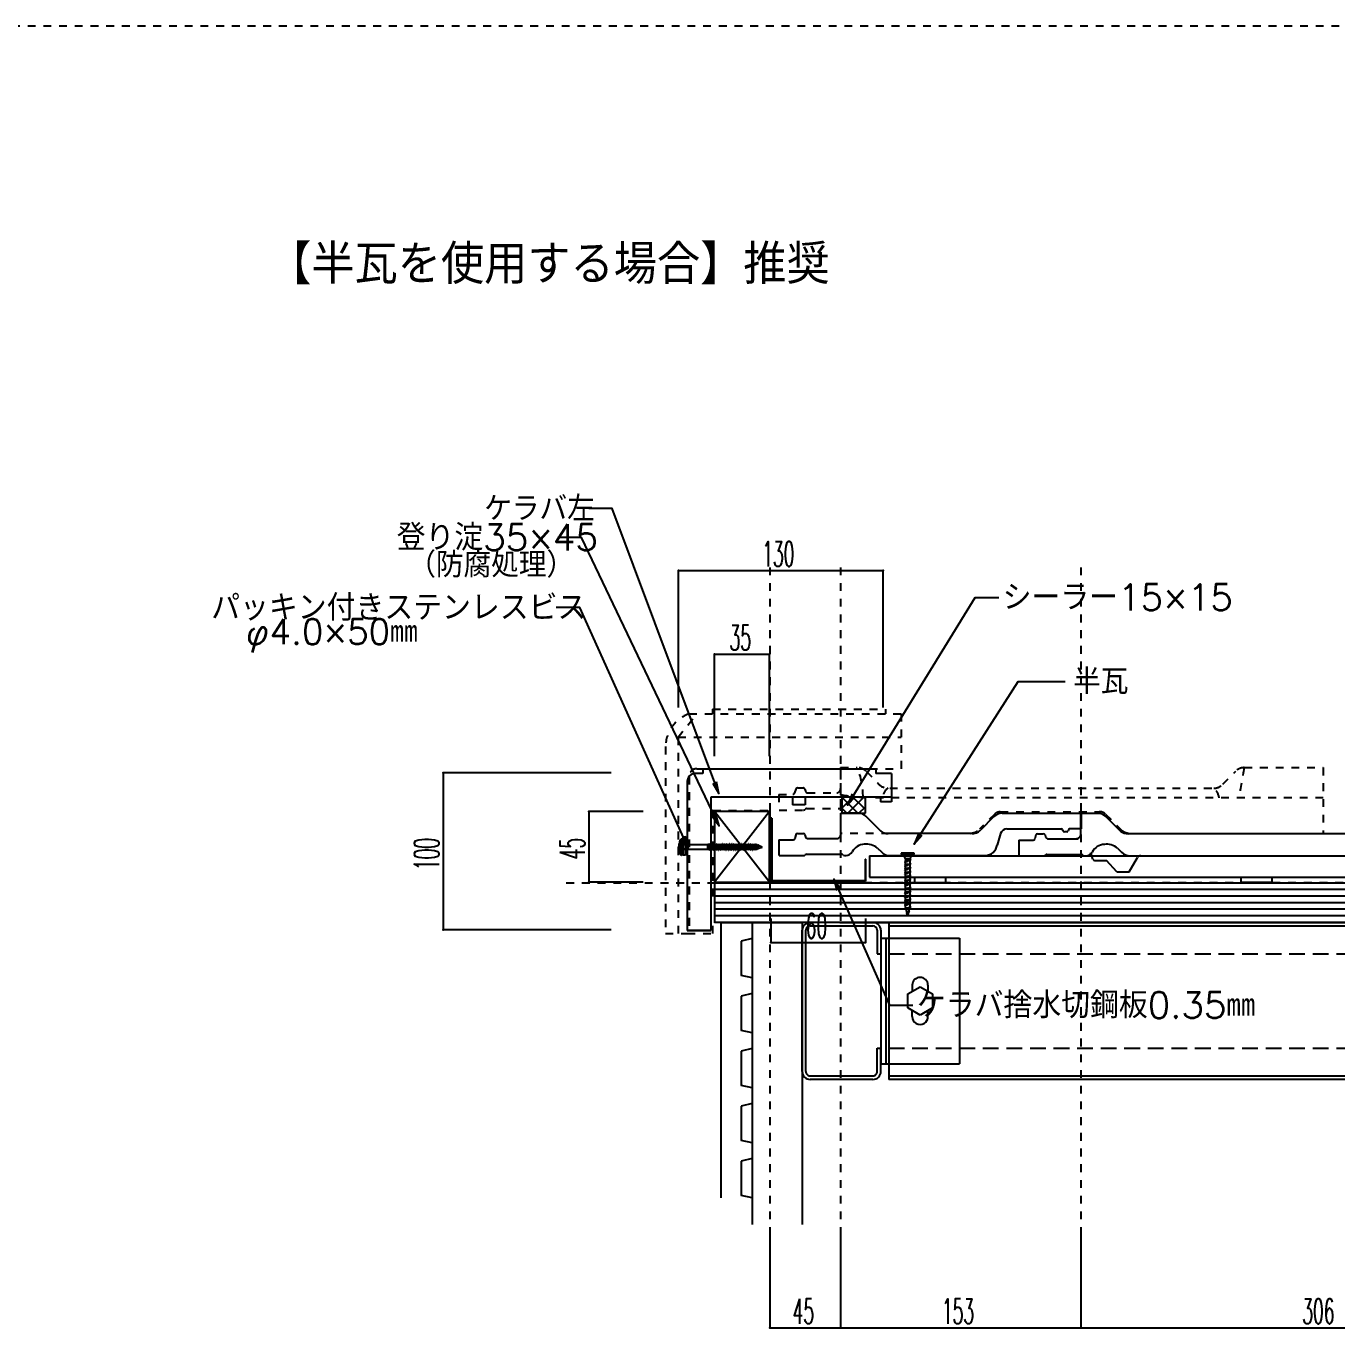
# Model space of a CAD drawing. Extents: x -1727 to 4652, y -2317 to 2357.
# Drawn here: x 1500 to 2334, y 1271 to 2100 of the extents above; entities that cross this region are included whole.
import ezdxf

# ---------------------------------------------------------------- set-up
doc = ezdxf.new("R2010")
doc.units = 0
doc.header["$LTSCALE"] = 5
doc.linetypes.add('DASHED2', pattern=[3, 2, -1])
doc.linetypes.add('DOT', pattern=[2, 1, -1])
for name, color, linetype in [('0-1', 7, 'CONTINUOUS'), ('0-2', 7, 'CONTINUOUS'), ('0-3', 7, 'CONTINUOUS'), ('0-4', 7, 'CONTINUOUS'), ('0-A', 7, 'CONTINUOUS'), ('0-F', 7, 'CONTINUOUS')]:
    doc.layers.add(name, color=color, linetype=linetype)
doc.styles.get("Standard").update_dxf_attribs({"font": 'txt.shx', "bigfont": 'extfont.shx'})

# ---------------------------------------------------------------- blocks, each defined once
blk = doc.blocks.new('H1')
at = {"layer": '0-1', "color": 7, "linetype": 'CONTINUOUS'}
for p, q in [((2019.0261, 1602.1653), (2026.0971, 1609.2364)), ((2029.303, 1598.9595), (2019.0261, 1609.2364)), ((2022.2319, 1598.9595), (2019.0261, 1602.1653)), ((2022.8913, 1598.9595), (2033.1682, 1609.2364)), ((2034.0261, 1601.3075), (2026.0971, 1609.2364)), ((2029.9624, 1598.9595), (2034.0261, 1603.0232)), ((2034.0261, 1608.3785), (2033.1682, 1609.2364))]:
    blk.add_line(p, q, dxfattribs=at)

msp = doc.modelspace()

# ---------------------------------------------------------------- linework, layer by layer
at = {"layer": '0-1', "color": 7, "linetype": 'CONTINUOUS'}
for p, q in [((2019.0261, 1609.2364), (2019.0261, 1598.9595)), ((2034.0261, 1609.2364), (2019.0261, 1609.2364)), ((2034.0261, 1598.9595), (2034.0261, 1609.2364)), ((1973.0507, 1555.1413), (1938.0507, 1600.1413)), ((1973.0507, 1600.1413), (1938.0507, 1555.1413)), ((2019.0261, 1598.9595), (2034.0261, 1598.9595))]:
    msp.add_line(p, q, dxfattribs=at)
at = {"layer": '0-1', "color": 7, "linetype": 'DOT'}
for p, q in [((1936.9566, 1546.0438), (1936.9566, 1600.6896)), ((1936.9566, 1600.6896), (1973.1858, 1600.6896)), ((1973.1858, 1600.6896), (1973.1858, 1554.9688)), ((1973.1858, 1554.9688), (2798.1705, 1554.9688))]:
    msp.add_line(p, q, dxfattribs=at)
at = {"layer": '0-1', "color": 6, "linetype": 'CONTINUOUS'}
for p, q in [((1974.4278, 1595.8455), (1974.1278, 1595.8455)), ((1974.1278, 1595.8455), (1974.1278, 1555.8455)), ((1974.4278, 1595.8455), (1974.4278, 1556.1455)), ((2034.1278, 1569.8455), (2033.8278, 1569.8455)), ((2033.8278, 1569.8455), (2033.8278, 1556.1455)), ((2034.1278, 1569.8455), (2034.1278, 1555.8455)), ((1974.1278, 1555.8455), (2034.1278, 1555.8455)), ((1974.4278, 1556.1455), (2033.8278, 1556.1455))]:
    msp.add_line(p, q, dxfattribs=at)
at = {"layer": '0-1', "color": 4, "linetype": 'CONTINUOUS'}
for p, q in [((1915.9884, 1580.8624), (1916.4195, 1582.0324)), ((1915.9884, 1573.8625), (1915.9884, 1580.8624)), ((1916.3883, 1572.8626), (1916.3883, 1581.8626)), ((1916.8884, 1582.3624), (1917.0885, 1582.3624)), ((1917.5883, 1581.2824), (1918.0884, 1582.2826)), ((1917.5883, 1572.8626), (1917.5883, 1581.8626)), ((1918.2753, 1579.2124), (1917.5883, 1579.5124)), ((1919.5884, 1582.2826), (1918.0884, 1582.2826)), ((1918.0884, 1572.4324), (1918.0884, 1582.2826)), ((1918.8564, 1578.9625), (1918.5693, 1579.0825)), ((1919.2725, 1578.9625), (1918.8564, 1578.9625)), ((1920.0885, 1578.9625), (1919.4303, 1578.9625)), ((1919.5884, 1582.2826), (1920.0885, 1581.2824)), ((1919.5884, 1572.4324), (1919.5884, 1582.2826)), ((1920.0885, 1573.4326), (1920.0885, 1581.2824)), ((1943.4213, 1578.9625), (1920.0885, 1578.9625)), ((1915.9884, 1573.8625), (1916.4195, 1572.6925)), ((1916.8884, 1572.3625), (1917.0885, 1572.3625)), ((1918.2465, 1575.7641), (1917.5883, 1575.4842)), ((1917.5883, 1573.4326), (1918.0884, 1572.4324)), ((1918.0884, 1572.4324), (1919.5884, 1572.4324)), ((1918.8564, 1576.0341), (1918.4664, 1575.8643)), ((1919.0964, 1576.0341), (1918.8564, 1576.0341)), ((1920.0885, 1576.0341), (1919.4123, 1576.0341)), ((1919.5884, 1572.4324), (1920.0885, 1573.4326)), ((1920.0342, 1576.0341), (1943.4801, 1576.0341)), ((2065.1857, 1573.6181), (2056.8442, 1573.6186)), ((2056.8442, 1573.6186), (2056.8442, 1572.9151)), ((2056.8442, 1572.9151), (2065.1857, 1572.9146)), ((2063.0502, 1569.3807), (2059.0301, 1568.1247)), ((2059.4972, 1569.9467), (2059.4971, 1568.4906)), ((2062.5323, 1569.9465), (2059.4972, 1569.9467)), ((2062.5055, 1567.1826), (2062.5056, 1568.9104)), ((2062.5056, 1569.6951), (2063.0502, 1569.3807)), ((2062.5323, 1569.9465), (2062.5323, 1569.6797)), ((2065.1857, 1572.9146), (2065.1857, 1573.6181)), ((2063.0498, 1561.8432), (2059.0297, 1560.5872)), ((2059.5743, 1560.2727), (2059.0297, 1560.5872)), ((2063.0499, 1564.3557), (2059.0299, 1563.0997)), ((2059.5744, 1562.7852), (2059.0299, 1563.0997)), ((2063.0501, 1566.8682), (2059.03, 1565.6122)), ((2059.5746, 1565.2977), (2059.03, 1565.6122)), ((2059.5747, 1567.8102), (2059.0301, 1568.1247)), ((2059.5742, 1558.4802), (2059.5743, 1560.2727)), ((2059.5743, 1560.9927), (2059.5744, 1562.7852)), ((2059.5745, 1563.5052), (2059.5746, 1565.2977)), ((2059.5746, 1566.0177), (2059.5747, 1567.8102)), ((2062.5051, 1559.6451), (2062.5052, 1561.3729)), ((2062.5052, 1562.1576), (2062.5053, 1563.8854)), ((2062.5052, 1562.1576), (2063.0498, 1561.8432)), ((2062.5053, 1564.6701), (2062.5054, 1566.3979)), ((2062.5053, 1564.6701), (2063.0499, 1564.3557)), ((2062.5055, 1567.1826), (2063.0501, 1566.8682)), ((2063.0494, 1554.3057), (2059.0293, 1553.0497)), ((2059.5739, 1552.7352), (2059.0293, 1553.0497)), ((2063.0495, 1556.8182), (2059.0294, 1555.5622)), ((2059.574, 1555.2477), (2059.0294, 1555.5622)), ((2063.0496, 1559.3307), (2059.0296, 1558.0747)), ((2059.5742, 1557.7602), (2059.0296, 1558.0747)), ((2059.5738, 1550.9427), (2059.5739, 1552.7352)), ((2059.5739, 1553.4552), (2059.574, 1555.2477)), ((2059.5741, 1555.9677), (2059.5742, 1557.7602)), ((2062.5046, 1552.1076), (2062.5047, 1553.8354)), ((2062.5046, 1552.1076), (2063.0492, 1551.7932)), ((2062.5048, 1554.6201), (2062.5049, 1556.3479)), ((2062.5048, 1554.6201), (2063.0494, 1554.3057)), ((2062.5049, 1557.1326), (2062.505, 1558.8604)), ((2062.5049, 1557.1326), (2063.0495, 1556.8182)), ((2062.5051, 1559.6451), (2063.0496, 1559.3307)), ((2063.0488, 1544.2557), (2059.0287, 1542.9997)), ((2063.0489, 1546.7682), (2059.0289, 1545.5122)), ((2059.5735, 1545.1977), (2059.0289, 1545.5122)), ((2063.0491, 1549.2807), (2059.029, 1548.0247)), ((2059.5736, 1547.7102), (2059.029, 1548.0247)), ((2063.0492, 1551.7932), (2059.0292, 1550.5372)), ((2059.5737, 1550.2227), (2059.0292, 1550.5372)), ((2059.5734, 1543.4052), (2059.5735, 1545.1977)), ((2059.5735, 1545.9177), (2059.5736, 1547.7102)), ((2059.5736, 1548.4302), (2059.5737, 1550.2227)), ((2062.5041, 1542.0576), (2062.5042, 1543.7854)), ((2062.5042, 1544.5701), (2062.5043, 1546.2979)), ((2062.5042, 1544.5701), (2063.0488, 1544.2557)), ((2062.5044, 1547.0826), (2062.5045, 1548.8104)), ((2062.5044, 1547.0826), (2063.0489, 1546.7682)), ((2062.5045, 1549.5951), (2062.5046, 1551.3229)), ((2062.5045, 1549.5951), (2063.0491, 1549.2807)), ((2063.0487, 1541.7432), (2059.0286, 1540.4872)), ((2059.5732, 1540.1727), (2059.0286, 1540.4872)), ((2059.5733, 1542.6852), (2059.0287, 1542.9997)), ((2063.0485, 1539.2307), (2059.2038, 1538.0827)), ((2060.015, 1537.808), (2059.2038, 1538.0827)), ((2059.5731, 1539.5808), (2059.5732, 1540.1727)), ((2059.8359, 1538.5268), (2059.5731, 1539.5808)), ((2059.5732, 1540.8927), (2059.5733, 1542.6852)), ((2062.1207, 1536.3961), (2059.9527, 1535.7924)), ((2060.5443, 1535.7063), (2059.9527, 1535.7924)), ((2060.4333, 1536.1299), (2060.015, 1537.8133)), ((2061.0382, 1533.7033), (2060.5387, 1535.7072)), ((2061.0382, 1533.7033), (2061.6165, 1536.022)), ((2061.7438, 1536.5325), (2062.2839, 1538.6984)), ((2062.504, 1539.5451), (2062.504, 1541.2729)), ((2062.504, 1539.5451), (2063.0485, 1539.2307)), ((2062.5041, 1542.0576), (2063.0487, 1541.7432))]:
    msp.add_line(p, q, dxfattribs=at)
at = {"layer": '0-1', "color": 4, "linetype": 'DOT'}
for p, q in [((1933.6293, 1579.1026), (1933.7103, 1579.0324)), ((1933.9563, 1579.4524), (1933.7103, 1579.0324)), ((1933.8003, 1578.6625), (1933.7103, 1579.0324)), ((1934.0535, 1579.4524), (1933.8003, 1578.4324)), ((1934.3355, 1578.9625), (1933.8003, 1577.9425)), ((1933.8003, 1575.9025), (1933.8003, 1578.6625)), ((1934.0535, 1579.4524), (1933.9563, 1579.4524)), ((1934.3355, 1578.9625), (1934.0535, 1579.4524)), ((1934.1114, 1576.0324), (1934.8863, 1578.9625)), ((1935.2655, 1579.4524), (1934.4903, 1575.5524)), ((1935.5475, 1578.9625), (1934.7714, 1576.0324)), ((1935.1683, 1579.4524), (1934.8863, 1578.9625)), ((1935.2655, 1579.4524), (1935.1683, 1579.4524)), ((1935.2655, 1579.4524), (1935.5475, 1578.9625)), ((1936.4364, 1578.9625), (1935.5475, 1578.9625)), ((1935.6615, 1576.0324), (1936.4364, 1578.9625)), ((1936.8153, 1579.4524), (1936.0404, 1575.5524)), ((1937.0973, 1578.9625), (1936.3224, 1576.0324)), ((1936.7184, 1579.4524), (1936.4364, 1578.9625)), ((1936.8153, 1579.4524), (1936.7184, 1579.4524)), ((1936.8153, 1579.4524), (1937.0973, 1578.9625)), ((1937.9874, 1578.9625), (1937.0973, 1578.9625)), ((1937.2125, 1576.0324), (1937.9874, 1578.9625)), ((1938.3663, 1579.4524), (1937.5914, 1575.5524)), ((1938.6474, 1578.9625), (1937.8725, 1576.0324)), ((1938.2685, 1579.4524), (1937.9874, 1578.9625)), ((1938.3663, 1579.4524), (1938.2685, 1579.4524)), ((1938.3663, 1579.4524), (1938.6474, 1578.9625)), ((1939.5375, 1578.9625), (1938.6474, 1578.9625)), ((1938.7623, 1576.0324), (1939.5375, 1578.9625)), ((1939.9164, 1579.4524), (1939.1415, 1575.5524)), ((1940.1975, 1578.9625), (1939.4223, 1576.0324)), ((1939.8183, 1579.4524), (1939.5375, 1578.9625)), ((1939.9164, 1579.4524), (1939.8183, 1579.4524)), ((1939.9164, 1579.4524), (1940.1975, 1578.9625)), ((1941.0873, 1578.9625), (1940.1975, 1578.9625)), ((1940.3124, 1576.0324), (1941.0873, 1578.9625)), ((1941.4665, 1579.4524), (1940.6913, 1575.5524)), ((1941.7485, 1578.9625), (1940.9724, 1576.0324)), ((1941.3693, 1579.4524), (1941.0873, 1578.9625)), ((1941.4665, 1579.4524), (1941.3693, 1579.4524)), ((1941.4665, 1579.4524), (1941.7485, 1578.9625)), ((1942.6374, 1578.9625), (1941.7485, 1578.9625)), ((1941.8625, 1576.0324), (1942.6374, 1578.9625)), ((1943.0163, 1579.4524), (1942.2414, 1575.5524)), ((1943.2983, 1578.9625), (1942.5234, 1576.0324)), ((1942.9194, 1579.4524), (1942.6374, 1578.9625)), ((1943.0163, 1579.4524), (1942.9194, 1579.4524)), ((1943.0163, 1579.4524), (1943.2983, 1578.9625)), ((1944.1884, 1578.9625), (1943.2983, 1578.9625)), ((1944.1884, 1578.9625), (1943.2983, 1578.9625)), ((1944.1884, 1578.9625), (1943.2983, 1578.9625)), ((1943.4132, 1576.0324), (1944.1884, 1578.9625)), ((1943.4134, 1576.033), (1944.1882, 1578.9625)), ((1944.5673, 1579.4524), (1943.7924, 1575.5524)), ((1944.8484, 1578.9625), (1944.0732, 1576.0324)), ((1944.4692, 1579.4524), (1944.1884, 1578.9625)), ((1944.5673, 1579.4524), (1944.4692, 1579.4524)), ((1944.5673, 1579.4524), (1944.8484, 1578.9625)), ((1945.7382, 1578.9625), (1944.8484, 1578.9625)), ((1944.9633, 1576.0324), (1945.7382, 1578.9625)), ((1946.1174, 1579.4524), (1945.3422, 1575.5524)), ((1946.3994, 1578.9625), (1945.6233, 1576.0324)), ((1946.0202, 1579.4524), (1945.7382, 1578.9625)), ((1946.1174, 1579.4524), (1946.0202, 1579.4524)), ((1946.1174, 1579.4524), (1946.3994, 1578.9625)), ((1947.2883, 1578.9625), (1946.3994, 1578.9625)), ((1946.5134, 1576.0324), (1947.2883, 1578.9625)), ((1947.6672, 1579.4524), (1946.8923, 1575.5524)), ((1947.9492, 1578.9625), (1947.1743, 1576.0324)), ((1947.5703, 1579.4524), (1947.2883, 1578.9625)), ((1947.6672, 1579.4524), (1947.5703, 1579.4524)), ((1947.6672, 1579.4524), (1947.9492, 1578.9625)), ((1948.8393, 1578.9625), (1947.9492, 1578.9625)), ((1948.8393, 1578.9625), (1947.9492, 1578.9625)), ((1948.8393, 1578.9625), (1947.9492, 1578.9625)), ((1948.0641, 1576.0324), (1948.8393, 1578.9625)), ((1948.0643, 1576.033), (1948.8391, 1578.9625)), ((1949.2182, 1579.4524), (1948.4433, 1575.5524)), ((1949.4993, 1578.9625), (1948.7241, 1576.0324)), ((1949.1201, 1579.4524), (1948.8393, 1578.9625)), ((1949.2182, 1579.4524), (1949.1201, 1579.4524)), ((1949.2182, 1579.4524), (1949.4993, 1578.9625)), ((1950.3891, 1578.9625), (1949.4993, 1578.9625)), ((1949.6142, 1576.0324), (1950.3891, 1578.9625)), ((1950.7683, 1579.4524), (1949.9931, 1575.5524)), ((1951.0503, 1578.9625), (1950.2742, 1576.0324)), ((1950.6711, 1579.4524), (1950.3891, 1578.9625)), ((1950.7683, 1579.4524), (1950.6711, 1579.4524)), ((1950.7683, 1579.4524), (1951.0503, 1578.9625)), ((1951.9392, 1578.9625), (1951.0503, 1578.9625)), ((1951.1643, 1576.0324), (1951.9392, 1578.9625)), ((1952.3181, 1579.4524), (1951.5432, 1575.5524)), ((1952.6001, 1578.9625), (1951.8252, 1576.0324)), ((1952.2212, 1579.4524), (1951.9392, 1578.9625)), ((1952.3181, 1579.4524), (1952.2212, 1579.4524)), ((1952.3181, 1579.4524), (1952.6001, 1578.9625)), ((1952.4451, 1576.0324), (1953.22, 1578.9625)), ((1953.4902, 1578.9625), (1952.6001, 1578.9625)), ((1953.4902, 1578.9625), (1952.6001, 1578.9625)), ((1953.5989, 1579.4527), (1952.824, 1575.5527)), ((1953.8809, 1578.9625), (1953.1048, 1576.0426)), ((1953.8799, 1578.9625), (1953.142, 1576.1725)), ((1953.502, 1579.4527), (1953.22, 1578.9625)), ((1953.5989, 1579.4527), (1953.502, 1579.4527)), ((1953.5989, 1579.4527), (1953.8809, 1578.9625)), ((1954.7698, 1578.9625), (1953.8809, 1578.9625)), ((1953.9949, 1576.0426), (1954.7698, 1578.9625)), ((1955.149, 1579.4527), (1954.3738, 1575.5527)), ((1955.431, 1578.9625), (1954.6558, 1576.0426)), ((1955.0518, 1579.4527), (1954.7698, 1578.9625)), ((1955.149, 1579.4527), (1955.0518, 1579.4527)), ((1955.149, 1579.4527), (1955.431, 1578.9625)), ((1956.3208, 1578.9625), (1955.431, 1578.9625)), ((1955.545, 1576.0426), (1956.3208, 1578.9625)), ((1956.7, 1579.4527), (1955.9239, 1575.5527)), ((1956.9808, 1578.9625), (1956.2059, 1576.0426)), ((1956.6019, 1579.4527), (1956.3208, 1578.9625)), ((1956.7, 1579.4527), (1956.6019, 1579.4527)), ((1956.7, 1579.4527), (1956.9808, 1578.9625)), ((1957.8706, 1578.9625), (1956.9808, 1578.9625)), ((1957.0957, 1576.0426), (1957.8706, 1578.9625)), ((1958.2498, 1579.4527), (1957.4746, 1575.5527)), ((1958.5318, 1578.9625), (1957.7566, 1576.0426)), ((1958.1526, 1579.4527), (1957.8706, 1578.9625)), ((1958.2498, 1579.4527), (1958.1526, 1579.4527)), ((1958.2498, 1579.4527), (1958.5318, 1578.9625)), ((1959.4207, 1578.9625), (1958.5318, 1578.9625)), ((1958.6458, 1576.0426), (1959.4207, 1578.9625)), ((1959.0247, 1575.5527), (1959.7996, 1579.4527)), ((1960.0816, 1578.9625), (1959.3067, 1576.0426)), ((1959.7027, 1579.4527), (1959.4198, 1578.9625)), ((1959.7996, 1579.4527), (1959.7027, 1579.4527)), ((1959.7996, 1579.4527), (1960.0816, 1578.9625)), ((1960.0816, 1578.9625), (1960.9717, 1578.9625)), ((1960.1968, 1576.0426), (1960.9717, 1578.9625)), ((1960.5757, 1575.5527), (1961.3506, 1579.4527)), ((1961.6317, 1578.9625), (1960.8568, 1576.0426)), ((1961.2528, 1579.4527), (1960.9696, 1578.9625)), ((1961.3506, 1579.4527), (1961.2528, 1579.4527)), ((1961.3506, 1579.4527), (1961.6326, 1578.9625)), ((1961.6317, 1578.9625), (1962.5218, 1578.9625)), ((1962.5218, 1578.9625), (1961.7466, 1576.0426)), ((1962.9007, 1579.4527), (1962.1258, 1575.5527)), ((1963.1818, 1578.9625), (1962.4066, 1576.0426)), ((1962.8026, 1579.4527), (1962.5197, 1578.9625)), ((1962.9007, 1579.4527), (1962.8026, 1579.4527)), ((1962.9007, 1579.4527), (1963.1827, 1578.9625)), ((1964.0716, 1578.9625), (1963.1818, 1578.9625)), ((1963.2967, 1576.0426), (1964.0716, 1578.9625)), ((1963.6756, 1575.5527), (1964.4238, 1579.3126)), ((1964.6986, 1578.8425), (1963.9567, 1576.0426)), ((1964.0716, 1578.9625), (1964.3257, 1579.3126)), ((1964.4238, 1579.3126), (1964.3257, 1579.3126)), ((1964.4178, 1579.3225), (1964.6998, 1578.8425)), ((1965.6628, 1578.4927), (1964.6986, 1578.8425)), ((1964.8966, 1576.2325), (1965.6628, 1578.4927)), ((1965.2338, 1575.8725), (1965.9358, 1578.6226)), ((1965.5917, 1576.4926), (1968.3718, 1577.5027)), ((1965.6328, 1576.5625), (1966.4368, 1578.2026)), ((1965.6628, 1578.4927), (1965.8518, 1578.6625)), ((1965.9358, 1578.6226), (1965.8518, 1578.6625)), ((1966.4368, 1578.2026), (1965.9358, 1578.6226)), ((1968.3718, 1577.5027), (1966.4368, 1578.2026)), ((1967.8576, 1577.1325), (1967.5306, 1577.1925)), ((1968.3718, 1577.5027), (1967.8576, 1577.1325)), ((1934.1114, 1576.0324), (1934.3934, 1575.5524)), ((1934.3934, 1575.5524), (1934.4903, 1575.5524)), ((1934.4903, 1575.5524), (1934.7714, 1576.0324)), ((1935.6615, 1576.0324), (1934.7714, 1576.0324)), ((1935.6615, 1576.0324), (1935.9435, 1575.5524)), ((1935.9435, 1575.5524), (1936.0404, 1575.5524)), ((1936.0404, 1575.5524), (1936.3224, 1576.0324)), ((1937.2125, 1576.0324), (1936.3224, 1576.0324)), ((1937.2125, 1576.0324), (1937.4933, 1575.5524)), ((1937.4933, 1575.5524), (1937.5914, 1575.5524)), ((1937.5914, 1575.5524), (1937.8725, 1576.0324)), ((1938.7623, 1576.0324), (1937.8725, 1576.0324)), ((1938.7623, 1576.0324), (1939.0434, 1575.5524)), ((1939.0434, 1575.5524), (1939.1415, 1575.5524)), ((1939.1415, 1575.5524), (1939.4223, 1576.0324)), ((1940.3124, 1576.0324), (1939.4223, 1576.0324)), ((1940.3124, 1576.0324), (1940.5935, 1575.5524)), ((1940.5935, 1575.5524), (1940.6913, 1575.5524)), ((1940.6913, 1575.5524), (1940.9724, 1576.0324)), ((1941.8625, 1576.0324), (1940.9724, 1576.0324)), ((1941.8625, 1576.0324), (1942.1445, 1575.5524)), ((1942.1445, 1575.5524), (1942.2414, 1575.5524)), ((1942.2414, 1575.5524), (1942.5234, 1576.0324)), ((1943.4135, 1576.0324), (1942.5234, 1576.0324)), ((1943.4132, 1576.0324), (1943.6943, 1575.5524)), ((1943.4144, 1576.0327), (1943.6952, 1575.5527)), ((1943.6943, 1575.5524), (1943.7924, 1575.5524)), ((1943.7924, 1575.5524), (1944.0732, 1576.0324)), ((1944.9633, 1576.0324), (1944.0732, 1576.0324)), ((1944.9633, 1576.0324), (1945.2444, 1575.5524)), ((1945.2444, 1575.5524), (1945.3422, 1575.5524)), ((1945.3422, 1575.5524), (1945.6233, 1576.0324)), ((1946.5134, 1576.0324), (1945.6233, 1576.0324)), ((1946.5134, 1576.0324), (1946.7954, 1575.5524)), ((1946.7954, 1575.5524), (1946.8923, 1575.5524)), ((1946.8923, 1575.5524), (1947.1743, 1576.0324)), ((1948.0644, 1576.0324), (1947.1743, 1576.0324)), ((1948.0641, 1576.0324), (1948.3452, 1575.5524)), ((1948.0653, 1576.0327), (1948.3461, 1575.5527)), ((1948.3452, 1575.5524), (1948.4433, 1575.5524)), ((1948.4433, 1575.5524), (1948.7241, 1576.0324)), ((1949.6142, 1576.0324), (1948.7241, 1576.0324)), ((1949.6142, 1576.0324), (1949.8953, 1575.5524)), ((1949.8953, 1575.5524), (1949.9931, 1575.5524)), ((1949.9931, 1575.5524), (1950.2742, 1576.0324)), ((1951.1643, 1576.0324), (1950.2742, 1576.0324)), ((1951.1643, 1576.0324), (1951.4463, 1575.5524)), ((1951.4463, 1575.5524), (1951.5432, 1575.5524)), ((1951.5432, 1575.5524), (1951.8252, 1576.0324)), ((1952.4451, 1576.0324), (1951.8252, 1576.0324)), ((1952.4451, 1576.0324), (1952.7271, 1575.5524)), ((1952.7268, 1575.5527), (1952.824, 1575.5527)), ((1952.824, 1575.5527), (1953.106, 1576.0327)), ((1953.9949, 1576.0324), (1953.1051, 1576.0324)), ((1953.9949, 1576.0426), (1954.2769, 1575.5527)), ((1954.2769, 1575.5527), (1954.3738, 1575.5527)), ((1954.3738, 1575.5527), (1954.6558, 1576.0426)), ((1955.545, 1576.0426), (1954.6558, 1576.0426)), ((1955.545, 1576.0426), (1955.827, 1575.5527)), ((1955.827, 1575.5527), (1955.9239, 1575.5527)), ((1955.9239, 1575.5527), (1956.2059, 1576.0426)), ((1957.096, 1576.0426), (1956.2059, 1576.0426)), ((1957.0957, 1576.0426), (1957.3777, 1575.5527)), ((1957.3777, 1575.5527), (1957.4746, 1575.5527)), ((1957.4746, 1575.5527), (1957.7566, 1576.0426)), ((1958.6458, 1576.0426), (1957.7566, 1576.0426)), ((1958.9278, 1575.5527), (1958.6458, 1576.0426)), ((1958.9278, 1575.5527), (1959.0247, 1575.5527)), ((1959.0247, 1575.5527), (1959.3088, 1576.0426)), ((1960.1968, 1576.0426), (1959.3067, 1576.0426)), ((1960.4776, 1575.5527), (1960.1956, 1576.0426)), ((1960.4776, 1575.5527), (1960.5757, 1575.5527)), ((1960.5757, 1575.5527), (1960.8586, 1576.0426)), ((1961.7466, 1576.0426), (1960.8568, 1576.0426)), ((1962.0277, 1575.5527), (1961.7457, 1576.0426)), ((1962.0277, 1575.5527), (1962.1258, 1575.5527)), ((1962.1258, 1575.5527), (1962.4087, 1576.0426)), ((1963.2967, 1576.0426), (1962.4066, 1576.0426)), ((1963.5778, 1575.5527), (1963.2967, 1576.0426)), ((1963.5778, 1575.5527), (1963.6756, 1575.5527)), ((1963.6756, 1575.5527), (1963.9588, 1576.0426)), ((1963.9567, 1576.0426), (1964.1766, 1576.0426)), ((1964.5186, 1576.1026), (1964.8966, 1576.2325)), ((1965.1288, 1575.8227), (1964.8966, 1576.2325)), ((1965.1288, 1575.8227), (1965.2338, 1575.8725)), ((1965.2338, 1575.8725), (1965.6328, 1576.5625))]:
    msp.add_line(p, q, dxfattribs=at)
at = {"layer": '0-1', "color": 3, "linetype": 'CONTINUOUS'}
for p, q in [((2036.6522, 1571.8914), (2036.6522, 1558.2226)), ((2036.6522, 1571.8914), (2765.6812, 1571.8914)), ((2036.6522, 1558.2226), (2765.6812, 1558.2226))]:
    msp.add_line(p, q, dxfattribs=at)
msp.add_lwpolyline([(1938.0507, 1555.1413), (1973.0507, 1555.1413), (1973.0507, 1600.1413), (1938.0507, 1600.1413), (1938.0507, 1555.1413)], close=True, dxfattribs=at)
at = {"layer": '0-1', "color": 7, "linetype": 'CONTINUOUS'}
for points in [[(2065.3548, 1555.0041), (2085.3548, 1555.0041), (2085.3548, 1558.0041), (2065.3548, 1558.0041), (2065.3548, 1555.0041)], [(2273.0342, 1555.0868), (2293.0342, 1555.0868), (2293.0342, 1558.0868), (2273.0342, 1558.0868), (2273.0342, 1555.0868)]]:
    msp.add_lwpolyline(points, close=True, dxfattribs=at)
at = {"layer": '0-1', "color": 4, "linetype": 'CONTINUOUS'}
for centre, radius, start, end in [((1922.3445, 1577.3626), 7.2555, 151.1584, 208.842), ((1916.8884, 1581.8626), 0.5001, 90, 180), ((1917.0885, 1581.8626), 0.5001, 0, 90), ((1916.8884, 1572.8626), 0.5001, 180, 270), ((1917.0885, 1572.8626), 0.5001, 270, 360), ((2055.7752, 1569.2899), 3.7795, 10.0074, 73.571), ((2066.3179, 1549.541), 20.1563, 105.2025, 109.3869), ((2057.2363, 1582.5712), 14.0999, 285.6178, 291.0819), ((2067.1512, 1550.8535), 18.641, 104.6057, 109.1586), ((2062.173, 1569.72), 0.3335, 293.8889, 355.7313), ((2062.1582, 1569.8633), 1.0142, 286.7535, 331.5848), ((2066.2542, 1569.2893), 3.7795, 106.4227, 169.9863), ((2060.3407, 1559.3952), 1.7719, 113.7641, 137.7234), ((2060.3409, 1561.9077), 1.7719, 113.7641, 137.7234), ((2060.341, 1564.4202), 1.7719, 113.7641, 137.7234), ((2060.3411, 1566.9327), 1.7719, 113.7641, 137.7234), ((2059.844, 1560.2779), 0.2698, 118.1563, 181.1131), ((2059.8441, 1562.7904), 0.2698, 118.1563, 181.1131), ((2059.8443, 1565.3029), 0.2698, 118.1563, 181.1131), ((2059.8444, 1567.8154), 0.2698, 118.1563, 181.1131), ((2066.3175, 1542.0035), 20.1563, 105.2025, 109.3869), ((2066.3176, 1544.516), 20.1563, 105.2025, 109.3869), ((2066.3178, 1547.0285), 20.1563, 105.2025, 109.3869), ((2054.0765, 1581.0007), 21.2472, 285.394, 289.1117), ((2054.0766, 1583.5132), 21.2472, 285.394, 289.1117), ((2054.0768, 1586.0257), 21.2472, 285.394, 289.1117), ((2054.0769, 1588.5382), 21.2472, 285.394, 289.1117), ((2057.2359, 1575.0337), 14.0999, 285.6178, 291.0819), ((2057.236, 1577.5462), 14.0999, 285.6178, 291.0819), ((2057.2362, 1580.0587), 14.0999, 285.6178, 291.0819), ((2067.1508, 1543.316), 18.641, 104.6057, 109.1586), ((2067.1509, 1545.8285), 18.641, 104.6057, 109.1586), ((2067.151, 1548.341), 18.641, 104.6057, 109.1586), ((2062.1726, 1562.1825), 0.3335, 293.8889, 355.7313), ((2062.1728, 1564.695), 0.3335, 293.8889, 355.7313), ((2062.1729, 1567.2075), 0.3335, 293.8889, 355.7313), ((2062.1578, 1562.3258), 1.0142, 286.7535, 331.5848), ((2062.1579, 1564.8383), 1.0142, 286.7535, 331.5848), ((2062.1581, 1567.3508), 1.0142, 286.7535, 331.5848), ((2060.3403, 1551.8577), 1.7719, 113.7641, 137.7234), ((2060.3404, 1554.3702), 1.7719, 113.7641, 137.7234), ((2060.3406, 1556.8827), 1.7719, 113.7641, 137.7234), ((2059.8436, 1552.7404), 0.2698, 118.1563, 181.1131), ((2059.8437, 1555.2529), 0.2698, 118.1563, 181.1131), ((2059.8439, 1557.7654), 0.2698, 118.1563, 181.1131), ((2066.3171, 1534.466), 20.1563, 105.2025, 109.3869), ((2066.3172, 1536.9785), 20.1563, 105.2025, 109.3869), ((2066.3174, 1539.491), 20.1563, 105.2025, 109.3869), ((2054.0761, 1573.4632), 21.2472, 285.394, 289.1117), ((2054.0762, 1575.9757), 21.2472, 285.394, 289.1117), ((2054.0764, 1578.4882), 21.2472, 285.394, 289.1117), ((2057.2355, 1567.4962), 14.0999, 285.6178, 291.0819), ((2057.2356, 1570.0087), 14.0999, 285.6178, 291.0819), ((2057.2358, 1572.5212), 14.0999, 285.6178, 291.0819), ((2067.1503, 1535.7785), 18.641, 104.6057, 109.1586), ((2067.1505, 1538.291), 18.641, 104.6057, 109.1586), ((2067.1506, 1540.8035), 18.641, 104.6057, 109.1586), ((2062.1721, 1552.1325), 0.3335, 293.8889, 355.7313), ((2062.1722, 1554.645), 0.3335, 293.8889, 355.7313), ((2062.1723, 1557.1575), 0.3335, 293.8889, 355.7313), ((2062.1725, 1559.67), 0.3335, 293.8889, 355.7313), ((2062.1574, 1554.7883), 1.0142, 286.7535, 331.5848), ((2062.1575, 1557.3008), 1.0142, 286.7535, 331.5848), ((2062.1576, 1559.8133), 1.0142, 286.7535, 331.5848), ((2060.3399, 1544.3202), 1.7719, 113.7641, 137.7234), ((2060.34, 1546.8327), 1.7719, 113.7641, 137.7234), ((2060.3402, 1549.3452), 1.7719, 113.7641, 137.7234), ((2059.8432, 1545.2029), 0.2698, 118.1563, 181.1131), ((2059.8433, 1547.7154), 0.2698, 118.1563, 181.1131), ((2059.8434, 1550.2279), 0.2698, 118.1563, 181.1131), ((2066.3165, 1524.416), 20.1563, 105.2025, 109.3869), ((2066.3167, 1526.9285), 20.1563, 105.2025, 109.3869), ((2066.3168, 1529.441), 20.1563, 105.2025, 109.3869), ((2066.3169, 1531.9535), 20.1563, 105.2025, 109.3869), ((2054.0757, 1565.9257), 21.2472, 285.394, 289.1117), ((2054.0758, 1568.4382), 21.2472, 285.394, 289.1117), ((2054.076, 1570.9507), 21.2472, 285.394, 289.1117), ((2057.2349, 1557.4462), 14.0999, 285.6178, 291.0819), ((2057.2351, 1559.9587), 14.0999, 285.6178, 291.0819), ((2057.2352, 1562.4712), 14.0999, 285.6178, 291.0819), ((2057.2354, 1564.9837), 14.0999, 285.6178, 291.0819), ((2067.1498, 1525.7285), 18.641, 104.6057, 109.1586), ((2067.1499, 1528.241), 18.641, 104.6057, 109.1586), ((2067.1501, 1530.7535), 18.641, 104.6057, 109.1586), ((2067.1502, 1533.266), 18.641, 104.6057, 109.1586), ((2062.1716, 1544.595), 0.3335, 293.8889, 355.7313), ((2062.1718, 1547.1075), 0.3335, 293.8889, 355.7313), ((2062.1719, 1549.62), 0.3335, 293.8889, 355.7313), ((2062.1568, 1544.7383), 1.0142, 286.7535, 331.5848), ((2062.1569, 1547.2508), 1.0142, 286.7535, 331.5848), ((2062.1571, 1549.7633), 1.0142, 286.7535, 331.5848), ((2062.1572, 1552.2758), 1.0142, 286.7535, 331.5848), ((2060.3396, 1539.2952), 1.7719, 113.7641, 137.7234), ((2060.3398, 1541.8077), 1.7719, 113.7641, 137.7234), ((2060.5073, 1536.8991), 1.7607, 112.3772, 137.7616), ((2059.8429, 1540.1779), 0.2698, 118.1563, 181.1131), ((2059.843, 1542.6904), 0.2698, 118.1563, 181.1131), ((2066.3164, 1521.9035), 20.1563, 105.2025, 109.3869), ((2054.0754, 1560.9007), 21.2472, 285.394, 289.1117), ((2054.0755, 1563.4132), 21.2472, 285.394, 289.1117), ((2057.6976, 1549.0651), 10.7529, 281.4765, 288.0573), ((2061.0101, 1534.7977), 1.4517, 113.4088, 136.7519), ((2060.2847, 1537.8133), 0.2698, 119.1648, 181.1131), ((1995.7809, 1754.4791), 225.8005, 286.5639, 286.7967), ((2061.8252, 1532.9561), 3.4656, 103.256, 113.6788), ((2061.2144, 1534.5142), 1.3709, 97.3769, 119.5481), ((2056.968, 1551.9448), 16.1352, 284.5826, 288.0299), ((2057.2347, 1552.4212), 14.0999, 285.6178, 291.0819), ((2057.2348, 1554.9337), 14.0999, 285.6178, 291.0819), ((2067.1495, 1520.7035), 18.641, 104.6057, 109.1586), ((2067.1496, 1523.216), 18.641, 104.6057, 109.1586), ((2060.0867, 1540.7856), 5.0032, 280.9647, 287.8038), ((2060.9418, 1537.4581), 1.5866, 295.1637, 317.9864), ((2129.5874, 1588.5561), 85.2785, 217.5339, 217.7084), ((2062.1714, 1539.57), 0.3335, 293.8889, 355.7313), ((2062.1715, 1542.0825), 0.3335, 293.8889, 355.7313), ((2062.1565, 1539.7133), 1.0142, 286.7535, 331.5848), ((2062.1567, 1542.2258), 1.0142, 286.7535, 331.5848)]:
    msp.add_arc(centre, radius, start, end, dxfattribs=at)
at = {"layer": '0-1', "color": 4, "linetype": 'DOT'}
msp.add_arc((1964.1766, 1577.0425), 0.9999, 270, 290, dxfattribs=at)
at = {"layer": '0-2', "color": 2, "linetype": 'DOT'}
for p, q in [((1914.7642, 1647.3597), (1926.7642, 1662.3597)), ((1921.7642, 1662.3597), (2056.7642, 1662.3597)), ((1936.7642, 1665.3597), (2046.7642, 1665.3597)), ((1936.7642, 1665.3597), (1936.7642, 1662.3597)), ((2046.7642, 1665.3597), (2046.7642, 1662.3597)), ((2056.7642, 1662.3597), (2056.7642, 1627.3597)), ((1914.7642, 1647.3597), (2056.7642, 1647.3597)), ((1914.7642, 1647.3597), (1914.7642, 1522.3597)), ((1906.7642, 1641.4307), (1906.7642, 1522.3597)), ((1926.7642, 1627.3597), (2056.7642, 1627.3597)), ((2018.2802, 1628.0473), (2028.8956, 1628.0473)), ((2018.2802, 1628.0473), (2018.2802, 1586.2012)), ((2275.2634, 1628.0515), (2325.4473, 1628.0515)), ((2325.4473, 1628.0473), (2325.4473, 1586.2012)), ((1921.7642, 1622.3597), (1921.7642, 1522.3597)), ((2034.5318, 1625.7013), (2042.0092, 1618.172)), ((2261.5406, 1617.4156), (2269.8842, 1625.836)), ((1978.9312, 1611.0263), (1987.9358, 1611.0263)), ((1978.9312, 1611.0263), (1978.9312, 1601.1414)), ((1989.6747, 1614.3457), (1988.9891, 1611.919)), ((1990.8032, 1615.1301), (1994.4121, 1615.1301)), ((1995.525, 1614.3457), (1995.9178, 1612.9749)), ((1997.1139, 1611.9818), (2016.6074, 1611.9818)), ((2049.5445, 1614.9527), (2255.7189, 1614.9527)), ((1996.7508, 1601.9578), (2019.2598, 1601.9578)), ((2325.5309, 1608.7614), (2037.3554, 1608.7614)), ((1979.1052, 1601.0551), (1994.7504, 1601.0551)), ((2116.3706, 1598.4636), (2106.7833, 1588.8763)), ((2119.9449, 1599.9441), (2182.8472, 1599.9441)), ((2186.9153, 1598.4636), (2197.0813, 1588.2976)), ((2099.2696, 1586.2012), (2018.2802, 1586.2012)), ((2203.1579, 1586.2012), (2325.4473, 1586.2012)), ((1936.7642, 1527.3597), (1936.7642, 1522.3597)), ((1906.7642, 1522.3597), (1920.7312, 1522.3597)), ((1920.7312, 1522.3597), (1936.7642, 1522.3597))]:
    msp.add_line(p, q, dxfattribs=at)
at = {"layer": '0-2', "color": 2, "linetype": 'CONTINUOUS'}
for p, q in [((1930.6502, 1627.2611), (2040.6502, 1627.2611)), ((1930.6502, 1627.2611), (1930.6502, 1624.2611)), ((2040.6502, 1627.2611), (2040.6502, 1624.2611)), ((1920.6502, 1619.2611), (1920.6502, 1524.2611)), ((1930.6502, 1624.2611), (1925.6502, 1624.2611)), ((2050.6502, 1624.2611), (2040.6502, 1624.2611)), ((2050.6502, 1624.2611), (2050.6502, 1606.2611)), ((1935.6502, 1609.2611), (1935.6502, 1524.2611)), ((2050.6502, 1609.2611), (1935.6502, 1609.2611)), ((1987.6502, 1609.2611), (1987.6502, 1604.2611)), ((1995.6502, 1604.2611), (1987.6502, 1604.2611)), ((1995.6502, 1609.2611), (1995.6502, 1604.2611)), ((2043.6502, 1609.2611), (2043.6502, 1606.2611)), ((2050.6502, 1606.2611), (2043.6502, 1606.2611)), ((2030.2011, 1599.0037), (2018.346, 1599.0037)), ((2018.346, 1585.6415), (2018.346, 1599.0037)), ((2034.0884, 1597.2722), (2043.5839, 1587.8212)), ((2115.6956, 1596.6487), (2107.4601, 1588.3561)), ((2121.0359, 1599.0812), (2171.2802, 1599.0812)), ((2171.1858, 1585.5158), (2171.1858, 1598.878)), ((2183.0409, 1598.878), (2171.1858, 1598.878)), ((2171.346, 1598.9827), (2171.346, 1589.0715)), ((2186.9282, 1597.1465), (2196.4237, 1587.6955)), ((1989.7404, 1585.3021), (1989.0548, 1582.8753)), ((1990.869, 1586.0865), (1994.4778, 1586.0865)), ((1995.5907, 1585.3021), (1995.9835, 1583.9312)), ((2102.0918, 1586.0103), (2048.5677, 1586.0103)), ((2120.0182, 1586.1145), (2117.9711, 1578.7429)), ((2124.2021, 1589.0542), (2158.7684, 1589.0542)), ((2143.7088, 1585.9608), (2147.3177, 1585.9608)), ((2159.5565, 1588.5444), (2159.7601, 1587.8594)), ((2162.1976, 1587.0963), (2160.7678, 1587.0963)), ((2163.3292, 1588.4796), (2163.1525, 1587.8594)), ((2171.346, 1589.0715), (2163.8208, 1589.0715)), ((2407.8084, 1585.8846), (2201.4075, 1585.8846)), ((1978.9969, 1581.9826), (1978.9969, 1572.0978)), ((1978.9969, 1581.9826), (1988.0016, 1581.9826)), ((1997.1796, 1582.9381), (2016.6731, 1582.9381)), ((2131.8367, 1581.8569), (2131.8367, 1571.9721)), ((2131.8367, 1581.8569), (2140.8414, 1581.8569)), ((2142.5803, 1585.1764), (2141.8946, 1582.7496)), ((2148.4305, 1585.1764), (2148.8234, 1583.8055)), ((2150.0195, 1582.8124), (2169.5129, 1582.8124)), ((1979.171, 1572.0114), (1994.8162, 1572.0114)), ((1996.8165, 1572.9141), (2019.3255, 1572.9141)), ((2016.8716, 1572.9141), (2019.3255, 1572.9141)), ((2041.6722, 1576.8637), (2044.2459, 1574.3644)), ((2049.9265, 1572.0114), (2110.4319, 1572.0114)), ((2132.0108, 1571.8858), (2147.656, 1571.8858)), ((2149.6563, 1572.7884), (2172.1653, 1572.7884)), ((2178.8888, 1569.7385), (2177.4959, 1573.9528)), ((2180.1009, 1568.9604), (2187.519, 1568.9604)), ((2194.0641, 1561.7879), (2187.519, 1568.9604)), ((2194.512, 1576.738), (2197.0857, 1574.2387)), ((2202.0218, 1561.7879), (2207.2907, 1570.82)), ((2202.7663, 1571.8858), (2416.1485, 1571.8858)), ((2194.0641, 1561.7879), (2202.0218, 1561.7879)), ((1920.6502, 1524.2611), (1935.6502, 1524.2611)), ((1935.6502, 1524.2611), (1920.6502, 1524.2611))]:
    msp.add_line(p, q, dxfattribs=at)
at = {"layer": '0-2', "color": 2, "linetype": 'DOT'}
for centre, radius, start, end in [((1929.8252, 1640.7427), 23.071, 110.45, 178.292), ((1926.7642, 1622.3597), 5, 90, 180), ((2028.8921, 1620.0956), 7.9517, 44.8267, 89.9753), ((1986.5256, 1610.0884), 46.0189, 358.8291, 382.9702), ((2275.3513, 1620.1848), 7.8628, 90.4761, 134.0511), ((4434.0316, 1233.5702), 2194.5149, 169.6443, 170.1559), ((1987.7145, 1612.3827), 1.3563, 279.3936, 340.0066), ((1990.9063, 1613.7818), 1.3545, 94.6967, 155.3956), ((1994.2934, 1613.7818), 1.3545, 24.6042, 85.3077), ((1997.2241, 1613.3313), 1.354, 195.2621, 265.3338), ((2015.5683, 1614.6894), 2.712, 275.6876, 359.911), ((2047.6324, 1806.8441), 198.2717, 261.4664, 266.2489), ((2048.558, 1623.2338), 8.277, 217.7016, 266.9332), ((2052.0718, 1609.0682), 6.8857, 121.184, 184.005), ((2255.7688, 1622.9631), 8.0056, 271.0628, 316.1349), ((2249.538, 1607.4773), 9.8322, 7.5048, 49.5469), ((1996.7679, 1600.5585), 1.3994, 90.7027, 137.3587), ((2018.4911, 1600.2875), 1.6842, 39.6692, 80.9986), ((1994.7138, 1602.4458), 1.3912, 270.5608, 317.5045), ((2120.0691, 1594.5894), 5.3562, 91.3288, 133.6711), ((2183.2472, 1594.7139), 5.2455, 45.63, 94.3735), ((2099.9597, 1596.1586), 9.9797, 273.8263, 313.1375), ((2203.1727, 1596.099), 9.8979, 232.0167, 269.9144)]:
    msp.add_arc(centre, radius, start, end, dxfattribs=at)
at = {"layer": '0-2', "color": 2, "linetype": 'CONTINUOUS'}
for centre, radius, start, end in [((1925.6502, 1619.2611), 5, 90, 180), ((2029.0347, 1591.1545), 7.9354, 47.6136, 81.5477), ((2121.4324, 1591.1325), 7.9586, 92.8551, 136.1225), ((2181.8745, 1591.0288), 7.9354, 47.6136, 81.5477), ((1990.972, 1584.7381), 1.3545, 94.6967, 155.3956), ((1994.3592, 1584.7381), 1.3545, 24.6042, 85.3077), ((2015.634, 1585.6457), 2.712, 275.6876, 359.911), ((2048.6062, 1593.88), 7.8698, 230.3435, 269.7193), ((2101.8473, 1593.8645), 7.8561, 271.7835, 298.3869), ((2101.7747, 1594.0073), 8.0162, 298.3583, 315.1724), ((2124.6179, 1584.0152), 5.0561, 94.7176, 155.4691), ((2143.8118, 1584.6124), 1.3545, 94.6967, 155.3956), ((2147.199, 1584.6124), 1.3545, 24.6042, 85.3077), ((2158.7319, 1588.1643), 0.9079, 24.7452, 87.6957), ((2160.8704, 1588.2685), 1.1833, 200.2286, 265.0267), ((2162.0498, 1588.2603), 1.1734, 277.237, 340.0187), ((2164.178, 1588.1679), 0.9034, 94.6845, 157.8226), ((2168.4738, 1585.52), 2.712, 275.6876, 359.911), ((2201.4461, 1593.7543), 7.8698, 230.3435, 269.7193), ((1987.7802, 1583.339), 1.3563, 279.3936, 340.0066), ((1997.2898, 1584.2876), 1.354, 195.2621, 265.3338), ((2033.8066, 1570.0757), 9.2519, 92.9199, 152.02), ((2034.5749, 1568.1311), 11.2529, 50.8982, 96.3246), ((2109.9957, 1580.1094), 8.0916, 273.0906, 350.2777), ((2140.62, 1583.2133), 1.3563, 279.3936, 340.0066), ((2150.1296, 1584.1619), 1.354, 195.2621, 265.3338), ((2186.6464, 1569.95), 9.2519, 92.9199, 152.02), ((2187.4147, 1568.0055), 11.2529, 50.8982, 96.3246), ((1994.7795, 1573.4021), 1.3912, 270.5608, 317.5045), ((1996.8337, 1571.5148), 1.3994, 90.7027, 137.3587), ((2018.5568, 1571.2439), 1.6842, 39.6692, 80.9986), ((2021.2961, 1575.5208), 3.5119, 245.7412, 275.1431), ((2021.3414, 1577.0506), 5.0383, 274.6278, 328.4766), ((2049.9291, 1580.0513), 8.0399, 225.0191, 269.982), ((2147.6193, 1573.2764), 1.3912, 270.5608, 317.5045), ((2149.6735, 1571.3891), 1.3994, 90.7027, 137.3587), ((2171.3966, 1571.1182), 1.6842, 39.6692, 80.9986), ((2174.1359, 1575.3951), 3.5119, 245.7412, 275.1431), ((2174.1812, 1576.9249), 5.0383, 274.6278, 328.4766), ((2180.1033, 1570.3441), 1.3571, 206.5019, 269.9002), ((2202.7689, 1579.9256), 8.0399, 225.0191, 269.982), ((2209.4431, 1569.167), 2.7139, 90.0708, 142.4764)]:
    msp.add_arc(centre, radius, start, end, dxfattribs=at)
at = {"layer": '0-3', "color": 7, "linetype": 'CONTINUOUS'}
for p, q in [((1915.163, 1753.5828), (2045.4599, 1753.5828)), ((1915.163, 1666.3901), (1915.163, 1753.5828)), ((2045.4599, 1666.3901), (2045.4599, 1753.5828)), ((1938.0507, 1700.2533), (1973.0507, 1700.2533)), ((1938.0507, 1635.3165), (1938.0507, 1700.2533)), ((1973.0507, 1635.3165), (1973.0507, 1700.2533)), ((1765.2111, 1624.7859), (1765.2111, 1524.7526)), ((1872.1344, 1624.7859), (1765.2111, 1624.7859)), ((1857.9671, 1600.1558), (1857.9671, 1555.1709)), ((1892.5674, 1600.1558), (1857.9671, 1600.1558)), ((1892.5674, 1555.1709), (1857.9671, 1555.1709)), ((1973.9491, 1531.9009), (1973.9491, 1516.7056)), ((2034.1278, 1531.9009), (2034.1278, 1516.7056)), ((1872.1344, 1524.7526), (1765.2111, 1524.7526)), ((1973.9491, 1516.7056), (2034.1278, 1516.7056)), ((1973.1858, 1330.5539), (1973.1858, 1271.4598)), ((2018.1858, 1330.5539), (2018.1858, 1271.4598)), ((2171.1858, 1330.5539), (2171.1858, 1271.4598)), ((1973.1858, 1271.4598), (2018.1858, 1271.4598)), ((2018.1858, 1271.4598), (2171.1858, 1271.4598)), ((2171.1858, 1271.4598), (2477.1858, 1271.4598))]:
    msp.add_line(p, q, dxfattribs=at)
for points in [[(1940.7826, 1611.6111), (1872.8917, 1792.9769), (1857.8917, 1792.9769)], [(1940.8675, 1590.9098), (1853.3588, 1774.5701), (1838.3588, 1774.5701)], [(2022.707, 1604.2216), (2103.9165, 1736.423), (2118.9165, 1736.423)], [(1921.1962, 1577.0457), (1852.1855, 1729.9081), (1837.1855, 1729.9081)], [(2065.057, 1579.306), (2131.3161, 1682.836), (2161.3161, 1682.836)], [(1936.9827, 1618.1969), (1940.7826, 1611.6111), (1939.324, 1619.0734)], [(2025.5676, 1611.2665), (2022.707, 1604.2216), (2027.6978, 1609.9579)], [(1936.513, 1597.1429), (1940.8675, 1590.9098), (1938.7699, 1598.2182)], [(2068.047, 1586.2969), (2065.057, 1579.306), (2070.1527, 1584.9492)], [(1916.9709, 1583.3671), (1921.1962, 1577.0457), (1919.2494, 1584.3957)], [(2013.9706, 1557.1304), (2049.3461, 1476.8552), (2064.3461, 1476.8552)], [(2018.1389, 1550.7713), (2013.9706, 1557.1304), (2015.8512, 1549.7632)]]:
    msp.add_lwpolyline(points, dxfattribs=at)
at = {"layer": '0-3', "color": 7}
for p in [(1915.163, 1753.5828), (2045.4599, 1753.5828), (1938.0507, 1700.2533), (1973.0507, 1700.2533), (1765.2111, 1624.7859), (1857.9671, 1600.1558), (1857.9671, 1555.1709), (1765.2111, 1524.7526), (1973.9491, 1516.7056), (2034.1278, 1516.7056), (1973.1858, 1271.4598), (2018.1858, 1271.4598), (2171.1858, 1271.4598)]:
    msp.add_point(p, dxfattribs=at)
at = {"layer": '0-4', "color": 3, "linetype": 'CONTINUOUS'}
for p, q in [((1937.8936, 1554.5995), (1937.8936, 1529.1443)), ((2878.2381, 1554.5328), (1937.8936, 1554.5328)), ((2878.2381, 1550.3661), (1937.8936, 1550.3661)), ((2878.2381, 1546.1994), (1937.8936, 1546.1994)), ((2878.2381, 1542.0328), (1937.8936, 1542.0328)), ((2878.2381, 1537.8661), (1937.8936, 1537.8661)), ((2878.2381, 1533.6994), (1937.8936, 1533.6994)), ((2878.2381, 1529.5328), (1937.8936, 1529.5328))]:
    msp.add_line(p, q, dxfattribs=at)
at = {"layer": '0-4', "color": 7, "linetype": 'CONTINUOUS'}
for p, q in [((1941.9241, 1529.1721), (1941.9241, 1409.166)), ((1961.8902, 1529.1721), (1941.9241, 1529.1721)), ((1941.9241, 1529.1473), (1941.9241, 1354.1516)), ((1961.8902, 1529.1721), (1961.8897, 1519.1729)), ((1961.8902, 1529.1721), (1961.8897, 1519.1729)), ((1961.8902, 1529.1721), (1961.8902, 1337.1706)), ((1993.8902, 1529.1721), (1961.8902, 1529.1721)), ((1993.8902, 1529.1721), (1993.8902, 1337.1706)), ((2017.6875, 1529.5328), (2878.2381, 1529.5328)), ((1961.8897, 1519.1729), (1954.9237, 1517.5793)), ((1961.8897, 1519.1729), (1954.9237, 1517.5793)), ((1954.9237, 1517.5793), (1954.9596, 1495.7114)), ((1954.9237, 1517.5793), (1954.9596, 1495.7114)), ((1961.9345, 1494.1543), (1954.9596, 1495.7114)), ((1961.9345, 1494.1543), (1954.9596, 1495.7114)), ((1961.9345, 1494.1543), (1961.9341, 1484.155)), ((1961.9345, 1494.1543), (1961.9341, 1484.155)), ((1961.9341, 1484.155), (1954.881, 1482.6116)), ((1961.9341, 1484.155), (1954.881, 1482.6116)), ((1954.881, 1482.6116), (1954.9168, 1460.7438)), ((1954.881, 1482.6116), (1954.9168, 1460.7438)), ((1961.8877, 1459.1775), (1954.9168, 1460.7438)), ((1961.8877, 1459.1775), (1954.9168, 1460.7438)), ((1961.8877, 1459.1775), (1961.8914, 1449.1874)), ((1961.8877, 1459.1775), (1961.8914, 1449.1874)), ((1961.8914, 1449.1874), (1954.9253, 1447.5938)), ((1961.8914, 1449.1874), (1954.9253, 1447.5938)), ((1954.9253, 1447.5938), (1954.9613, 1425.726)), ((1954.9253, 1447.5938), (1954.9613, 1425.726)), ((2048.8922, 1431.8318), (2878.2381, 1431.8318)), ((2878.2381, 1429.5328), (2048.8922, 1429.5328)), ((1961.9361, 1424.1689), (1954.9613, 1425.726)), ((1961.9361, 1424.1689), (1954.9613, 1425.726)), ((1961.8877, 1424.1689), (1961.8914, 1414.1788)), ((1961.8914, 1414.1788), (1954.9253, 1412.5852)), ((1954.9253, 1412.5852), (1954.9613, 1390.7174)), ((1961.9361, 1389.1603), (1954.9613, 1390.7174)), ((1961.8877, 1389.1603), (1961.8914, 1379.1702)), ((1961.8914, 1379.1702), (1954.9253, 1377.5766)), ((1954.9253, 1377.5766), (1954.9613, 1355.7087)), ((1961.9361, 1354.1516), (1954.9613, 1355.7087))]:
    msp.add_line(p, q, dxfattribs=at)
at = {"layer": '0-4', "color": 4, "linetype": 'CONTINUOUS'}
for p, q in [((2878.2381, 1529.5328), (1961.8902, 1529.5328)), ((2038.8926, 1529.5326), (1998.8917, 1529.5333)), ((2038.8926, 1529.5326), (1998.8917, 1529.5333)), ((1998.8927, 1527.2344), (2038.8917, 1527.2335)), ((2048.8922, 1529.5328), (2048.8922, 1509.5324)), ((2048.8922, 1529.5328), (2048.8922, 1509.5324)), ((2048.8922, 1527.2333), (2878.2381, 1527.2333)), ((1993.89, 1434.5326), (1993.8921, 1524.5335)), ((1996.1905, 1434.5322), (1996.1929, 1524.534)), ((2041.5921, 1524.5335), (2041.5914, 1509.5328)), ((2041.5921, 1524.5335), (2041.5914, 1509.5328)), ((2043.8922, 1524.5331), (2043.8919, 1509.5324)), ((2043.8922, 1524.5331), (2043.8919, 1509.5324)), ((2043.8922, 1519.5331), (2043.8922, 1439.5331)), ((2043.8922, 1519.5331), (2048.8922, 1519.5331)), ((2043.8922, 1519.5331), (2043.8922, 1439.5331)), ((2043.8922, 1519.5331), (2048.8922, 1519.5331)), ((2047.0922, 1519.5331), (2047.0922, 1439.5331)), ((2047.0922, 1519.5331), (2047.0922, 1439.5331)), ((2048.8922, 1519.5331), (2093.8922, 1519.5331)), ((2093.8922, 1519.5331), (2093.8922, 1509.5324)), ((2093.8922, 1519.5331), (2093.8922, 1509.5324)), ((2041.5914, 1509.5328), (2043.8919, 1509.5324)), ((2041.5914, 1509.5328), (2043.8919, 1509.5324)), ((2048.8922, 1509.5324), (2048.8922, 1439.5331)), ((2048.8922, 1509.5324), (2048.8922, 1439.5331)), ((2093.8922, 1509.5324), (2093.8922, 1449.5326)), ((2093.8922, 1509.5324), (2093.8922, 1449.5326)), ((2061.0983, 1484.0328), (2068.8922, 1488.533)), ((2061.0983, 1484.0328), (2068.8922, 1488.533)), ((2063.8931, 1489.5332), (2063.8926, 1485.6464)), ((2063.8931, 1489.5332), (2063.8926, 1485.6464)), ((2068.8922, 1488.533), (2076.6866, 1484.0333)), ((2068.8922, 1488.533), (2076.6866, 1484.0333)), ((2073.8925, 1489.5334), (2073.8928, 1485.6463)), ((2073.8925, 1489.5334), (2073.8928, 1485.6463)), ((2061.0987, 1475.0329), (2061.0983, 1484.0328)), ((2061.0987, 1475.0329), (2061.0983, 1484.0328)), ((2076.6866, 1484.0333), (2076.687, 1475.0334)), ((2076.6866, 1484.0333), (2076.687, 1475.0334)), ((2068.8931, 1470.5331), (2061.0987, 1475.0329)), ((2068.8931, 1470.5331), (2061.0987, 1475.0329)), ((2063.8928, 1469.5327), (2063.8925, 1473.4199)), ((2063.8928, 1469.5327), (2063.8925, 1473.4199)), ((2076.687, 1475.0334), (2068.8931, 1470.5331)), ((2076.687, 1475.0334), (2068.8931, 1470.5331)), ((2073.8922, 1469.5329), (2073.8927, 1473.4197)), ((2073.8922, 1469.5329), (2073.8927, 1473.4197)), ((2041.592, 1434.5318), (2041.5922, 1449.5327)), ((2041.592, 1434.5318), (2041.5922, 1449.5327)), ((2041.5922, 1449.5327), (2043.8917, 1449.5326)), ((2041.5922, 1449.5327), (2043.8917, 1449.5326)), ((2043.8913, 1434.5318), (2043.8917, 1449.5326)), ((2043.8913, 1434.5318), (2043.8917, 1449.5326)), ((2093.8922, 1449.5326), (2093.8922, 1439.5331)), ((2093.8922, 1449.5326), (2093.8922, 1439.5331)), ((2043.8922, 1439.5331), (2048.8922, 1439.5331)), ((2043.8922, 1439.5331), (2048.8922, 1439.5331)), ((2048.8922, 1439.5331), (2093.8922, 1439.5331)), ((2048.8922, 1439.5331), (2048.8922, 1429.5328)), ((2048.8922, 1439.5331), (2093.8922, 1439.5331)), ((2048.8922, 1439.5331), (2048.8922, 1429.5328)), ((2038.8917, 1429.5321), (1998.8896, 1429.533)), ((2038.8917, 1429.5321), (1998.8896, 1429.533)), ((1998.8909, 1431.8321), (2038.8918, 1431.8315)), ((1998.8909, 1431.8321), (2038.8918, 1431.8315)), ((2048.8922, 1431.8318), (2878.2381, 1431.8318)), ((2878.2381, 1429.5328), (2048.8922, 1429.5328))]:
    msp.add_line(p, q, dxfattribs=at)
at = {"layer": '0-4', "color": 4, "linetype": 'DASHED2'}
for p, q in [((2048.8922, 1509.5324), (2878.2381, 1509.5324)), ((2048.8922, 1449.5326), (2878.2381, 1449.5326))]:
    msp.add_line(p, q, dxfattribs=at)
at = {"layer": '0-4', "color": 4, "linetype": 'CONTINUOUS'}
for centre, radius, start, end in [((1998.8908, 1524.5341), 4.999, 89.9913, 180.002), ((1998.893, 1524.5342), 2.7, 90.0031, 179.9834), ((1998.893, 1524.5342), 2.7, 90.0031, 179.9834), ((2038.8918, 1524.5333), 2.7, 0.011, 90.0031), ((2038.8918, 1524.5333), 2.7, 0.011, 90.0031), ((2038.8932, 1524.534), 4.999, 359.9956, 450.0126), ((2038.8932, 1524.534), 4.999, 359.9956, 450.0126), ((2068.8928, 1489.5333), 5, 0.0119, 179.997), ((2068.8928, 1489.5333), 5, 0.0119, 179.997), ((2068.8925, 1469.5328), 5, 179.997, 360.0119), ((2068.8925, 1469.5328), 5, 179.997, 360.0119), ((1998.8884, 1434.5312), 4.999, 179.9816, 270.0135), ((1998.8904, 1434.5323), 2.7, 179.9834, 269.9913), ((2038.8924, 1434.5313), 4.999, 269.9849, 360.0169), ((2038.8924, 1434.5313), 4.999, 269.9849, 360.0169), ((2038.8915, 1434.5318), 2.7, 269.9913, 360.011), ((2038.8915, 1434.5318), 2.7, 269.9913, 360.011)]:
    msp.add_arc(centre, radius, start, end, dxfattribs=at)
at = {"layer": '0-A', "color": 7, "linetype": 'DOT'}
msp.add_line((4635.7424, 2100), (-1726.8095, 2100), dxfattribs=at)
at = {"layer": '0-F', "color": 1, "linetype": 'DOT'}
for p, q in [((1973.1858, 1755.5209), (1973.1858, 1280.8843)), ((2018.1858, 1755.5209), (2018.1858, 1280.8843)), ((2171.1858, 1755.5209), (2171.1858, 1280.8843)), ((1843.607, 1554.5995), (2765.6812, 1554.5995))]:
    msp.add_line(p, q, dxfattribs=at)

# ---------------------------------------------------------------- block references
at = {"layer": '0-1'}
msp.add_blockref('H1', (0, 0), dxfattribs=at)

# ---------------------------------------------------------------- texts
at = {"layer": '0-3', "color": 7}
for s, height, p in [('【半瓦を使用する場合】推奨', 25, (1653.8579, 1935.968)), ('ケラバ左', 16, (1791.3917, 1784.9769)), ('登り淀35×45', 16.7, (1735.6588, 1766.2201)), ('（防腐処理）', 16, (1743.0438, 1749.1444)), ('シーラー15×15', 16.7, (2121.4165, 1728.073)), ('パッキン付きステンレスビス', 16.7, (1617.5855, 1721.5581)), ('φ4.0×50㎜', 16, (1639.6066, 1706.6001)), ('半瓦', 16, (2166.3161, 1674.836)), ('ケラバ捨水切鋼板0.35㎜', 16.7, (2066.8461, 1468.5052))]:
    msp.add_text(s, height=height, dxfattribs=at).set_placement(p)
at = {"layer": '0-3', "color": 7, "width": 0.5}
for s, p in [('130', (1968.3115, 1756.0828)), ('35', (1947.5507, 1702.7533)), ('60', (1996.0385, 1519.2056)), ('45', (1987.6858, 1273.9598)), ('153', (2082.6858, 1273.9598)), ('306', (2312.1858, 1273.9598))]:
    msp.add_text(s, height=16, dxfattribs=at).set_placement(p)
for s, p in [('100', (1762.7111, 1562.7692)), ('45', (1855.4671, 1569.6634))]:
    msp.add_text(s, height=16, rotation=90, dxfattribs=at).set_placement(p)

doc.saveas('drawing.dxf')
